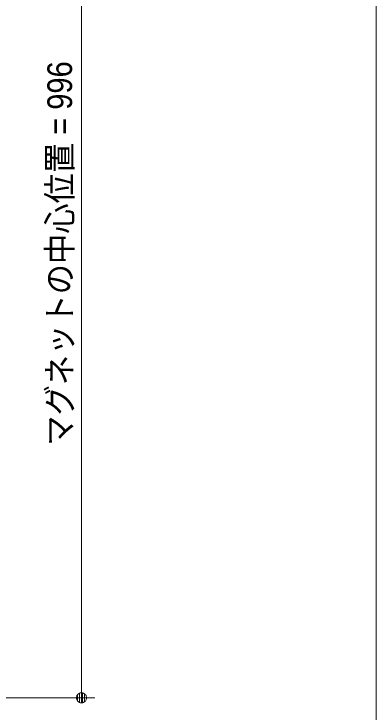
# Model space of a CAD drawing. Units: millimetres, scale not verified. Extents: x -4547 to 4547, y -2284 to 2284.
# Drawn here: x 1256 to 1659, y -1498 to -720 of the extents above; entities that cross this region are included whole.
import ezdxf
from ezdxf.enums import TextEntityAlignment as Align

# ---------------------------------------------------------------- set-up
doc = ezdxf.new("R2010")
doc.units = ezdxf.units.MM
doc.header["$LTSCALE"] = 20
for name, color, linetype, lineweight in [('0-2_2寸法-1', 7, 'Continuous', 9), ('0-3_0', 7, 'Continuous', 9), ('0-5_1図面枠', 7, 'Continuous', 9)]:
    doc.layers.add(name, color=color, linetype=linetype, lineweight=lineweight)
doc.styles.add('ＭＳ Ｐゴシック', font='')
doc.styles.get('ＭＳ Ｐゴシック').set_extended_font_data('MS PGothic')

# ---------------------------------------------------------------- blocks, each defined once
blk = doc.blocks.new('_Dot')
at = {"layer": '0-3_0'}
for p, q in [((-10, 0), (-20, 0)), ((9.78, 2), (-9.78, 2)), ((7.99, 6), (-7.99, 6)), ((9.16, -3.98), (-9.16, -3.98)), ((6, -7.98), (-6, -7.98))]:
    blk.add_line(p, q, dxfattribs=at)
for points in [[(10, 0), (9.92, 1.25), (9.69, 2.49), (9.3, 3.68), (8.76, 4.82), (8.09, 5.88), (7.29, 6.85), (6.37, 7.71), (5.36, 8.44), (4.26, 9.05), (3.09, 9.51), (1.87, 9.82), (0.63, 9.98), (-0.63, 9.98), (-1.87, 9.82), (-3.09, 9.51), (-4.26, 9.05), (-5.36, 8.44), (-6.37, 7.71), (-7.29, 6.85), (-8.09, 5.88), (-8.76, 4.82), (-9.3, 3.68), (-9.69, 2.49), (-9.92, 1.25), (-10, 0), (0, 0)], [(-10, 0), (-9.92, -1.25), (-9.69, -2.49), (-9.3, -3.68), (-8.76, -4.82), (-8.09, -5.88), (-7.29, -6.85), (-6.37, -7.71), (-5.36, -8.44), (-4.26, -9.05), (-3.09, -9.51), (-1.87, -9.82), (-0.63, -9.98), (0.63, -9.98), (1.87, -9.82), (3.09, -9.51), (4.26, -9.05), (5.36, -8.44), (6.37, -7.71), (7.29, -6.85), (8.09, -5.88), (8.76, -4.82), (9.3, -3.68), (9.69, -2.49), (9.92, -1.25), (10, 0), (0, 0)]]:
    blk.add_lwpolyline(points, close=True, dxfattribs=at)
blk = doc.blocks.new('グループ-140')
at = {"layer": '0-5_1図面枠'}
blk.add_lwpolyline([(-60000, 41550), (60000, 41550), (60000, -41550), (-60000, -41550)], close=True, dxfattribs=at)
blk = doc.blocks.new('図面枠')
at = {"layer": '0-5_1図面枠'}
blk.add_blockref('グループ-140', (0, 0), dxfattribs=at)

msp = doc.modelspace()

# ---------------------------------------------------------------- linework, layer by layer
at = {"layer": '0-2_2寸法-1'}
for p, q in [((1331.1, -497.26), (1331.1, -1470.74)), ((1181.1, -1482), (1346.1, -1482))]:
    msp.add_line(p, q, dxfattribs=at)

# ---------------------------------------------------------------- block references
at = {"layer": '0-2_2寸法-1', "xscale": 0.5627563, "yscale": 0.5627563, "rotation": 270}
msp.add_blockref('_Dot', (1331.1, -1482), dxfattribs=at)
at = {"layer": '0-5_1図面枠', "xscale": 0.05, "yscale": 0.05}
msp.add_blockref('図面枠', (-1340.62, 0), dxfattribs=at)

# ---------------------------------------------------------------- texts
at = {"layer": '0-2_2寸法-1', "style": 'ＭＳ Ｐゴシック', "width": 0.9}
msp.add_text('マグネットの中心位置 = 996', height=27.51, rotation=90, dxfattribs=at).set_placement((1328.77, -1201.08), align=Align.BOTTOM_LEFT)

doc.saveas('drawing.dxf')
